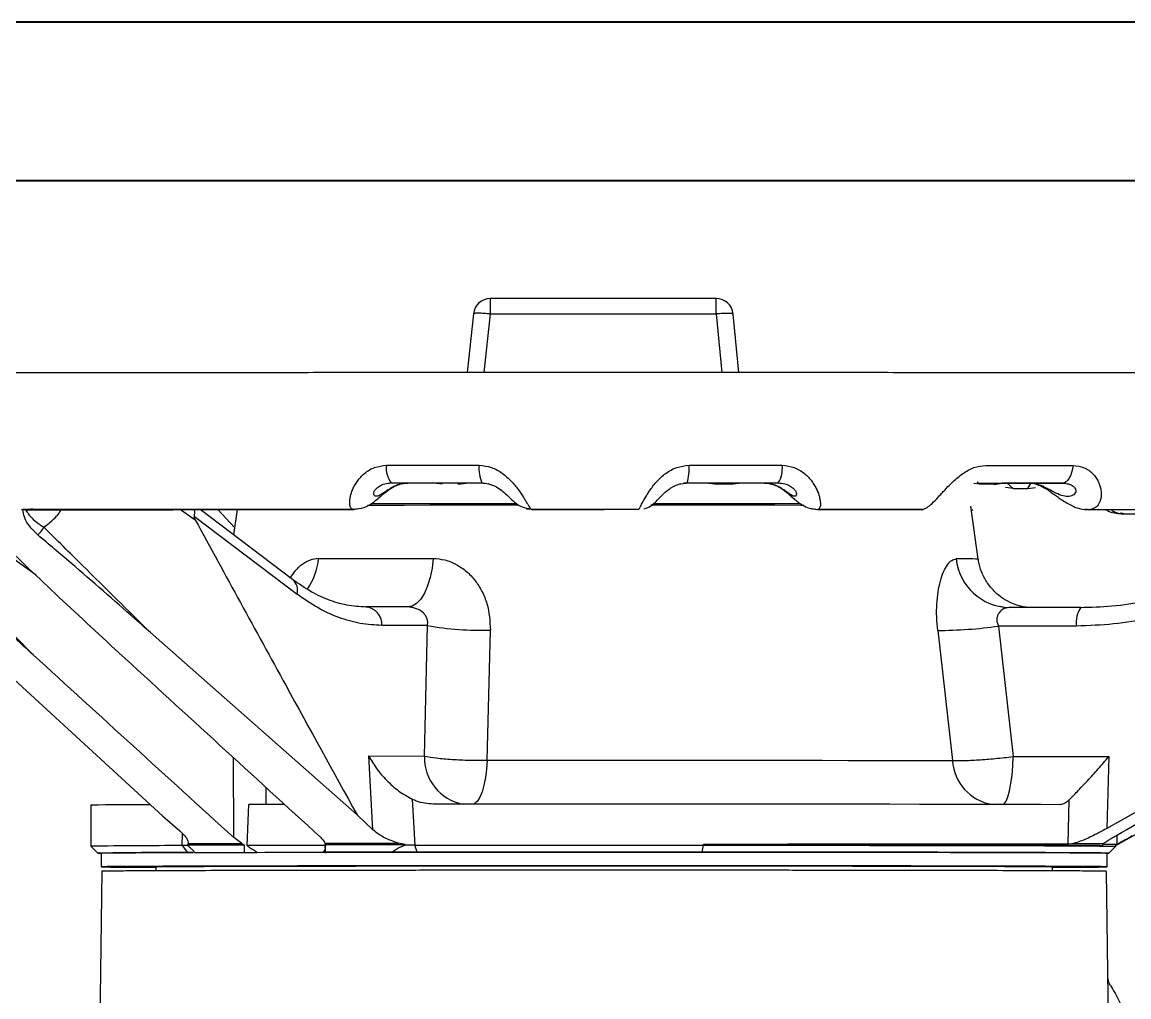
# Model space of a CAD drawing. Header units: millimetres. Extents: x 5659 to 7608, y 3628 to 5007.
# Drawn here: x 6954.4 to 7116.1, y 4864.2 to 5006.6 of the extents above; entities that cross this region are included whole.
import ezdxf

# ---------------------------------------------------------------- set-up
doc = ezdxf.new("R2010")
doc.units = ezdxf.units.MM
doc.layers.add('AM_BOR', color=7, linetype='Continuous', lineweight=50)
doc.layers.add('粗实线', color=7, linetype='Continuous', lineweight=40)

# ---------------------------------------------------------------- blocks, each defined once
blk = doc.blocks.new('rA3')
at = {"layer": '粗实线'}
for p, q in [((753.384, 421.26), (333.384, 421.26)), ((748.384, 416.26), (358.384, 416.26))]:
    blk.add_line(p, q, dxfattribs=at)

msp = doc.modelspace()

# ---------------------------------------------------------------- linework, layer by layer
at = {"color": 7, "linetype": 'Continuous', "lineweight": 25}
for p, q in [((7022.822, 4963.956), (7022.822, 4966.212)), ((7055.797, 4966.212), (7022.822, 4966.212)), ((7055.797, 4963.956), (7055.797, 4966.212)), ((7020.335, 4963.97), (7019.443, 4955.394)), ((7021.931, 4955.394), (7022.822, 4963.956)), ((7022.822, 4963.956), (7055.797, 4963.956)), ((7055.797, 4963.956), (7056.619, 4955.394)), ((7059.107, 4955.393), (7058.285, 4963.951)), ((7008.327, 4939.267), (7021.573, 4939.271)), ((7008.327, 4939.267), (7010.706, 4939.243)), ((7015.771, 4939.089), (7014.532, 4939.24)), ((7018.044, 4939.09), (7019.284, 4939.241)), ((7050.624, 4939.154), (7051.4, 4939.25)), ((7051.576, 4939.272), (7051.037, 4939.248)), ((7051.4, 4939.25), (7051.576, 4939.272)), ((7051.576, 4939.272), (7064.883, 4939.268)), ((7055.586, 4939.091), (7054.341, 4939.242)), ((7057.87, 4939.09), (7055.586, 4939.091)), ((7057.87, 4939.09), (7059.114, 4939.241)), ((7064.883, 4939.268), (7062.886, 4939.245)), ((7094.301, 4939.071), (7093.444, 4939.183)), ((7094.301, 4939.071), (7093.953, 4939.369)), ((7093.999, 4939.253), (7106.46, 4939.242)), ((7096.441, 4939.069), (7094.301, 4939.071)), ((7096.441, 4939.069), (7097.602, 4939.219)), ((7098.327, 4939.219), (7099.207, 4938.472)), ((7101.324, 4938.474), (7101.797, 4939.205)), ((7106.46, 4939.242), (7101.673, 4939.22)), ((7099.207, 4938.472), (7098.08, 4938.616)), ((7099.207, 4938.472), (7101.324, 4938.474)), ((7101.324, 4938.474), (7102.446, 4938.62)), ((6955.387, 4935.454), (6955.905, 4935.559)), ((7002.656, 4935.42), (7003.336, 4935.474)), ((7002.692, 4935.407), (7003.336, 4935.474)), ((7002.765, 4935.429), (7002.692, 4935.407)), ((7028.095, 4935.481), (7028.465, 4935.451)), ((7028.813, 4935.411), (7028.095, 4935.481)), ((7028.406, 4935.539), (7028.55, 4935.496)), ((7070, 4935.476), (7070.739, 4935.411)), ((7070.258, 4935.453), (7070.648, 4935.39)), ((7070.704, 4935.399), (7070.658, 4935.418)), ((7094.108, 4928.144), (7093.018, 4935.902)), ((7109.787, 4935.447), (7110.509, 4935.377)), ((7110.414, 4935.367), (7109.787, 4935.447)), ((6956.009, 4914.174), (6935.617, 4934.735)), ((6956.428, 4925.795), (6943.042, 4935.328)), ((6954.477, 4935.374), (6954.873, 4935.349)), ((6977.56, 4935.37), (6979.697, 4933.886)), ((6979.559, 4934.356), (6994.57, 4923.026)), ((6993.914, 4925.171), (6980.399, 4935.372)), ((6985.427, 4932.749), (6983.008, 4935.375)), ((6985.796, 4935.377), (6985.278, 4931.69)), ((7085.895, 4935.39), (7086.102, 4935.411)), ((7093.111, 4935.24), (7093.324, 4935.376)), ((7110.414, 4935.367), (7110.246, 4935.403)), ((7110.75, 4935.366), (7110.414, 4935.367)), ((7115.422, 4934.759), (7114.829, 4934.834)), ((7114.829, 4934.834), (7115.183, 4934.834)), ((7115.219, 4934.798), (7114.829, 4934.834)), ((7010.713, 4921.153), (7004.599, 4921.172)), ((7011.317, 4921.135), (7011.311, 4921.101)), ((7011.339, 4921.27), (7011.323, 4921.171)), ((7098.194, 4921.029), (7097.257, 4921.199)), ((7098.583, 4921.079), (7098.202, 4920.98)), ((7109.09, 4921.084), (7098.578, 4921.079)), ((7013.611, 4918.439), (7006.966, 4918.46)), ((7013.174, 4899.366), (7013.611, 4918.439)), ((7022.34, 4898.769), (7022.819, 4917.783)), ((7088.175, 4917.728), (7090.332, 4898.711)), ((7108.472, 4918.374), (7097.043, 4918.369)), ((7097.043, 4918.369), (7099.184, 4899.293)), ((6946.401, 4916.836), (6974.98, 4890.578)), ((7003.333, 4890.792), (6973.152, 4917.411)), ((7114.554, 4886.491), (7155.585, 4909.824)), ((6985.324, 4887.461), (6985.293, 4899.122)), ((7005.041, 4899.391), (7013.174, 4899.366)), ((7005.662, 4888.603), (7005.041, 4899.391)), ((7099.184, 4899.293), (7113.174, 4899.299)), ((7113.174, 4899.299), (7112.898, 4888.788)), ((6990.069, 4892.31), (6990.06, 4894.762)), ((6964.444, 4892.193), (6964.444, 4886.193)), ((6987.26, 4886.308), (6987.498, 4892.308)), ((7011.4, 4893.052), (7011.763, 4886.342)), ((7107.238, 4886.494), (7107.399, 4892.971)), ((6974.98, 4890.578), (6977.423, 4888.469)), ((7005.662, 4888.603), (7003.333, 4890.792)), ((7117.216, 4891.242), (7112.898, 4888.788)), ((6977.761, 4886.284), (6977.819, 4888.026)), ((6986.5, 4886.609), (6985.324, 4887.461)), ((7114.343, 4887.814), (7114.347, 4886.441)), ((6964.444, 4886.193), (6965.444, 4885.193)), ((6977.761, 4886.284), (6978.584, 4885.283)), ((6978.541, 4886.391), (6978.539, 4886.311)), ((6978.653, 4886.59), (6978.541, 4886.391)), ((6979.602, 4885.29), (6979.64, 4885.291)), ((6986.5, 4886.609), (6986.863, 4886.412)), ((6986.863, 4886.412), (6986.826, 4885.308)), ((6998.644, 4886.629), (6998.7, 4886.431)), ((6998.744, 4885.328), (6998.7, 4886.431)), ((6998.76, 4885.176), (6998.754, 4885.315)), ((7010.346, 4886.444), (7009.415, 4886.641)), ((7010.351, 4886.359), (7010.346, 4886.444)), ((7011.763, 4886.342), (7010.351, 4886.359)), ((7012.133, 4885.34), (7011.763, 4886.342)), ((7053.766, 4885.348), (7053.962, 4886.35)), ((7053.962, 4886.35), (7053.962, 4886.453)), ((7107.796, 4886.559), (7107.238, 4886.494)), ((7112.277, 4886.531), (7112.19, 4886.472)), ((7113.194, 4885.192), (7114.194, 4886.192)), ((7114.195, 4886.295), (7114.554, 4886.491)), ((7114.195, 4886.192), (7114.195, 4886.295)), ((7114.459, 4886.5), (7114.347, 4886.441)), ((6965.944, 4885.193), (6965.944, 4883.193)), ((6978.584, 4885.283), (6979.439, 4885.287)), ((7112.944, 4883.192), (7112.944, 4885.192)), ((6966.044, 4882.534), (6965.522, 4842.698)), ((6973.944, 4883.205), (6973.944, 4882.604)), ((7104.944, 4882.604), (7104.944, 4883.204)), ((7113.215, 4854.168), (7112.844, 4882.533))]:
    msp.add_line(p, q, dxfattribs=at)
at = {"color": 7, "linetype": 'Continuous', "lineweight": 25, "flags": 128}
for points in [[(7007.626, 4941.851), (7009.309, 4941.851), (7010.996, 4941.852), (7012.685, 4941.853), (7014.378, 4941.853), (7016.072, 4941.854), (7017.769, 4941.854), (7019.469, 4941.855), (7021.17, 4941.855)], [(7051.849, 4941.856), (7053.557, 4941.856), (7055.262, 4941.855), (7056.966, 4941.855), (7058.668, 4941.855), (7060.369, 4941.854), (7062.067, 4941.854), (7063.763, 4941.853), (7065.456, 4941.853)], [(7095.228, 4941.837), (7096.842, 4941.835), (7098.45, 4941.834), (7100.053, 4941.833), (7101.649, 4941.831), (7103.239, 4941.83), (7104.822, 4941.829), (7106.399, 4941.827), (7107.969, 4941.826)], [(7107.969, 4941.826), (7107.866, 4941.28), (7107.73, 4940.778), (7107.566, 4940.332), (7107.376, 4939.953), (7107.166, 4939.648), (7106.94, 4939.425), (7106.702, 4939.289), (7106.46, 4939.242)], [(7019.284, 4939.241), (7018.689, 4939.241), (7018.094, 4939.241), (7017.5, 4939.241), (7016.906, 4939.241), (7016.312, 4939.24), (7015.718, 4939.24), (7015.125, 4939.24), (7014.532, 4939.24)], [(7059.114, 4939.241), (7058.518, 4939.241), (7057.922, 4939.242), (7057.326, 4939.242), (7056.729, 4939.242), (7056.133, 4939.242), (7055.536, 4939.242), (7054.938, 4939.242), (7054.341, 4939.242)], [(7026.995, 4936.013), (7026.176, 4936.013), (7021.989, 4936.01), (7017.919, 4936.007), (7013.992, 4936.003), (7010.234, 4935.998), (7006.671, 4935.993), (7004.842, 4935.989)], [(7068.604, 4935.998), (7068.162, 4935.998), (7064.38, 4936.003), (7060.432, 4936.007), (7056.344, 4936.01), (7052.144, 4936.013), (7047.86, 4936.015), (7046.261, 4936.015)], [(6997.709, 4928.22), (6999.496, 4928.224), (7001.38, 4928.228), (7003.356, 4928.232), (7005.419, 4928.236), (7007.564, 4928.239), (7009.787, 4928.243), (7012.081, 4928.246), (7014.442, 4928.248)], [(7014.442, 4928.248), (7014.289, 4926.812), (7014.021, 4925.458), (7013.647, 4924.231), (7013.179, 4923.169), (7012.632, 4922.307), (7012.024, 4921.671), (7011.373, 4921.283), (7010.701, 4921.154)], [(7022.34, 4898.769), (7022.252, 4897.465), (7022.097, 4896.236), (7021.881, 4895.122), (7021.611, 4894.158), (7021.295, 4893.375), (7020.944, 4892.798), (7020.568, 4892.445), (7020.342, 4892.348)], [(7022.34, 4898.769), (7026.827, 4898.771), (7031.392, 4898.773), (7036.007, 4898.774), (7040.643, 4898.774), (7045.273, 4898.774), (7049.865, 4898.772), (7054.393, 4898.77), (7058.828, 4898.767), (7063.143, 4898.764), (7067.31, 4898.759), (7071.304, 4898.754), (7075.1, 4898.748), (7078.674, 4898.742), (7082.004, 4898.735), (7085.07, 4898.728), (7087.851, 4898.72), (7090.332, 4898.711)], [(7097.728, 4892.293), (7097.881, 4892.393), (7098.172, 4892.785), (7098.442, 4893.425), (7098.681, 4894.29), (7098.882, 4895.35), (7099.035, 4896.566), (7099.138, 4897.896), (7099.184, 4899.293)], [(6992.642, 4892.318), (6991.406, 4892.316), (6990.076, 4892.313), (6988.773, 4892.311), (6987.498, 4892.308)], [(7105.944, 4892.266), (7103.298, 4892.276), (7100.325, 4892.286), (7097.042, 4892.295), (7093.464, 4892.303), (7089.611, 4892.311), (7085.501, 4892.319), (7081.156, 4892.325), (7076.598, 4892.332), (7071.85, 4892.337), (7066.937, 4892.341), (7061.884, 4892.345), (7056.716, 4892.348), (7051.459, 4892.351), (7046.142, 4892.352), (7040.79, 4892.353), (7035.431, 4892.353), (7030.093, 4892.352), (7024.802, 4892.35), (7019.586, 4892.347), (7014.472, 4892.344)], [(6978.541, 4886.391), (6979.492, 4886.394), (6980.469, 4886.397), (6981.473, 4886.399), (6982.501, 4886.402), (6983.555, 4886.404), (6984.634, 4886.407), (6985.736, 4886.409), (6986.863, 4886.412)], [(6978.653, 4886.59), (6979.555, 4886.592), (6980.481, 4886.595), (6981.43, 4886.597), (6982.401, 4886.599), (6983.394, 4886.602), (6984.408, 4886.604), (6985.444, 4886.606), (6986.5, 4886.609)], [(6979.64, 4885.291), (6980.474, 4885.293), (6981.327, 4885.295), (6982.199, 4885.298), (6983.089, 4885.3), (6983.997, 4885.302), (6984.922, 4885.304), (6985.865, 4885.306), (6986.826, 4885.308)], [(6998.708, 4886.327), (6997.183, 4886.325), (6995.683, 4886.323), (6994.209, 4886.321), (6992.762, 4886.318), (6991.343, 4886.316), (6989.952, 4886.313), (6988.591, 4886.311), (6987.26, 4886.308)], [(6988.712, 4885.308), (6989.848, 4885.31), (6991.006, 4885.312), (6992.185, 4885.314), (6993.384, 4885.317), (6994.604, 4885.319), (6995.843, 4885.321), (6997.101, 4885.322), (6998.377, 4885.324)], [(7112.944, 4885.192), (7112.933, 4885.195), (7112.67, 4885.206), (7112.059, 4885.216), (7111.101, 4885.227), (7109.802, 4885.238), (7108.168, 4885.248), (7106.206, 4885.258), (7103.926, 4885.268), (7101.338, 4885.277), (7098.456, 4885.286), (7095.293, 4885.294), (7091.863, 4885.302), (7088.184, 4885.31), (7084.272, 4885.317), (7080.147, 4885.323), (7075.827, 4885.329), (7071.335, 4885.334), (7066.69, 4885.338), (7061.915, 4885.342), (7057.034, 4885.345), (7052.068, 4885.347), (7047.043, 4885.349), (7041.981, 4885.349), (7036.907, 4885.349), (7031.845, 4885.349), (7026.82, 4885.347), (7021.854, 4885.345), (7016.973, 4885.342), (7012.198, 4885.339), (7007.554, 4885.334), (7003.061, 4885.329), (6998.742, 4885.324), (6998.49, 4885.323)], [(6998.644, 4886.629), (6999.938, 4886.631), (7001.249, 4886.632), (7002.574, 4886.634), (7003.915, 4886.636), (7005.27, 4886.637), (7006.639, 4886.638), (7008.021, 4886.64), (7009.415, 4886.641)], [(6998.7, 4886.431), (7000.095, 4886.433), (7001.509, 4886.435), (7002.941, 4886.437), (7004.39, 4886.438), (7005.856, 4886.44), (7007.338, 4886.441), (7008.835, 4886.443), (7010.346, 4886.444)], [(6998.744, 4885.328), (6999.91, 4885.33), (7001.089, 4885.331), (7002.281, 4885.333), (7003.486, 4885.334), (7004.702, 4885.335), (7005.93, 4885.337), (7007.169, 4885.338), (7008.418, 4885.339)], [(7011.763, 4886.342), (7016.821, 4886.345), (7021.995, 4886.348), (7027.258, 4886.351), (7032.583, 4886.352), (7037.944, 4886.353), (7043.312, 4886.353), (7048.661, 4886.352), (7053.962, 4886.35)], [(7012.133, 4885.34), (7017.122, 4885.343), (7022.227, 4885.346), (7027.419, 4885.349), (7032.674, 4885.35), (7037.963, 4885.351), (7043.259, 4885.35), (7048.536, 4885.349), (7053.766, 4885.348)], [(7053.766, 4885.348), (7058.804, 4885.345), (7063.744, 4885.342), (7068.565, 4885.338), (7073.241, 4885.333), (7077.751, 4885.327), (7082.072, 4885.321), (7086.183, 4885.314), (7090.063, 4885.307), (7093.695, 4885.299), (7097.061, 4885.291), (7100.143, 4885.282), (7102.927, 4885.272), (7105.399, 4885.263), (7107.548, 4885.253), (7109.362, 4885.242), (7110.833, 4885.232), (7111.954, 4885.221), (7112.719, 4885.21), (7113.125, 4885.199), (7113.169, 4885.188), (7112.944, 4885.179)], [(7053.962, 4886.453), (7059.068, 4886.45), (7064.075, 4886.447), (7068.961, 4886.443), (7073.701, 4886.438), (7078.271, 4886.433), (7082.651, 4886.426), (7086.817, 4886.419), (7090.75, 4886.412), (7094.432, 4886.404), (7097.842, 4886.395), (7100.966, 4886.386), (7103.788, 4886.377), (7106.294, 4886.367), (7108.471, 4886.357), (7110.31, 4886.346), (7111.801, 4886.336), (7112.341, 4886.331)], [(7053.962, 4886.35), (7059.068, 4886.347), (7064.075, 4886.344), (7068.961, 4886.34), (7073.701, 4886.335), (7078.271, 4886.329), (7082.651, 4886.323), (7086.817, 4886.316), (7090.75, 4886.309), (7094.432, 4886.301), (7097.842, 4886.292), (7100.966, 4886.283), (7103.788, 4886.274), (7106.294, 4886.264), (7108.471, 4886.253), (7110.31, 4886.243), (7111.801, 4886.232), (7112.937, 4886.221), (7113.713, 4886.21), (7114.124, 4886.199), (7114.194, 4886.192)], [(6965.944, 4885.174), (6965.911, 4885.175), (6965.505, 4885.186), (6965.48, 4885.198), (6965.835, 4885.209), (6966.569, 4885.22), (6967.679, 4885.231), (6969.157, 4885.242), (6970.997, 4885.253), (6973.19, 4885.263), (6975.723, 4885.273), (6978.584, 4885.283)], [(7104.944, 4883.121), (7105.105, 4883.121), (7107.227, 4883.131), (7109.026, 4883.141), (7110.494, 4883.152), (7111.623, 4883.162), (7112.408, 4883.173), (7112.846, 4883.184), (7112.933, 4883.195), (7112.67, 4883.206), (7112.059, 4883.216), (7111.101, 4883.227), (7109.802, 4883.238), (7108.168, 4883.248), (7106.206, 4883.258), (7103.926, 4883.268), (7101.338, 4883.277), (7098.456, 4883.286), (7095.293, 4883.294), (7091.863, 4883.302), (7088.184, 4883.31), (7084.272, 4883.317), (7080.147, 4883.323), (7075.827, 4883.329), (7071.335, 4883.334), (7066.69, 4883.338), (7061.915, 4883.342), (7057.034, 4883.345), (7052.068, 4883.347), (7047.043, 4883.349), (7041.981, 4883.349), (7036.907, 4883.349), (7031.845, 4883.349), (7026.82, 4883.347), (7021.854, 4883.345), (7016.973, 4883.342), (7012.198, 4883.339), (7007.554, 4883.334), (7003.061, 4883.329), (6998.742, 4883.324), (6994.616, 4883.317), (6990.705, 4883.31), (6987.025, 4883.303), (6983.595, 4883.295), (6980.432, 4883.286), (6977.55, 4883.278), (6974.962, 4883.268), (6972.682, 4883.259), (6970.72, 4883.249), (6969.086, 4883.238), (6967.787, 4883.228), (6966.829, 4883.217), (6966.218, 4883.206), (6965.955, 4883.196), (6966.043, 4883.185), (6966.48, 4883.174), (6967.265, 4883.163), (6968.394, 4883.153), (6969.862, 4883.142), (6971.661, 4883.132), (6973.783, 4883.122), (6973.944, 4883.122)], [(6973.944, 4883.181), (6973.738, 4883.188), (6973.738, 4883.198), (6974.089, 4883.208), (6974.788, 4883.218), (6975.832, 4883.228), (6977.216, 4883.238), (6978.931, 4883.248), (6980.97, 4883.257), (6983.32, 4883.266), (6985.97, 4883.275), (6988.906, 4883.283), (6992.11, 4883.29), (6995.568, 4883.297), (6999.259, 4883.304), (7003.165, 4883.31), (7007.265, 4883.315), (7011.536, 4883.32), (7015.956, 4883.324), (7020.502, 4883.327), (7025.148, 4883.33), (7029.871, 4883.332), (7034.645, 4883.333), (7039.444, 4883.333), (7044.244, 4883.333), (7049.017, 4883.331), (7053.74, 4883.33), (7058.387, 4883.327), (7062.932, 4883.324), (7067.352, 4883.32), (7071.623, 4883.315), (7075.723, 4883.309), (7079.629, 4883.303), (7083.32, 4883.297), (7086.778, 4883.29), (7089.983, 4883.282), (7092.918, 4883.274), (7095.568, 4883.265), (7097.918, 4883.256), (7099.957, 4883.247), (7101.672, 4883.237), (7103.056, 4883.228), (7104.1, 4883.218), (7104.8, 4883.207), (7105.15, 4883.197), (7105.15, 4883.187), (7104.944, 4883.18)]]:
    msp.add_lwpolyline(points, dxfattribs=at)
at = {"color": 7, "linetype": 'Continuous', "lineweight": 25}
for centre, radius, start, end in [((7022.822, 4963.712), 2.5, 89.99963, 174.0622), ((7055.797, 4963.712), 2.5, 5.48335, 89.99975), ((7011.152, 4941.42), 3.552, 173.03617, 217.31461), ((7026.611, 4941.379), 5.461, 174.99942, 202.70803), ((7044.108, 4941.368), 7.756, 344.31989, 3.60709), ((7061.386, 4941.399), 4.095, 328.64341, 6.35188), ((6954.819, 4934.016), 2.995, 308.67298, 336.20635), ((6988.352, 4929.092), 9.398, 325.32743, 354.67802), ((7091.438, 4841.803), 86.382, 88.22863, 90.36633), ((7098.78, 4929.015), 7.939, 186.01237, 268.57478), ((6992.606, 4923.599), 2.046, 343.7516, 50.24879), ((7004.335, 4918.552), 2.633, 357.9869, 84.42865), ((7112.019, 4918.989), 3.6, 144.41671, 189.84152), ((7021.321, 4961.689), 43.932, 259.89257, 271.95432), ((7088.139, 4979.896), 62.168, 270.03279, 278.23411), ((7020.098, 4899.163), 6.927, 178.32202, 259.40651), ((7097.274, 4899.159), 6.956, 183.69146, 260.57483), ((6971.518, 4570.26), 322.01, 89.73693, 91.25872), ((6976.239, 4135.66), 750.625, 89.883813, 90.900378), ((7102.395, 3638.016), 1248.554, 89.54649, 89.75213), ((7114.487, 4886.29), 0.212, 71.75911, 97.754), ((6977.579, 4156.563), 728.723, 89.855991, 90.91481)]:
    msp.add_arc(centre, radius, start, end, dxfattribs=at)
for points in [[(7022.822, 4963.956), (7022.498, 4963.986), (7021.85, 4964.045), (7021.032, 4964.074), (7020.455, 4964.053), (7020.375, 4963.998), (7020.335, 4963.97)], [(7058.285, 4963.951), (7058.245, 4963.978), (7058.165, 4964.034), (7057.589, 4964.06), (7056.769, 4964.037), (7056.121, 4963.983), (7055.797, 4963.956)]]:
    msp.add_open_spline(points, degree=3, dxfattribs=at)
for points, knots in [([(7039.444, 4955.396), (7037.046, 4955.396), (7033.665, 4955.396), (7028.662, 4955.396), (7024.37, 4955.395), (7019.266, 4955.394), (7013.924, 4955.392), (7008.358, 4955.39), (7002.656, 4955.387), (6996.871, 4955.384), (6991.046, 4955.381), (6985.216, 4955.376), (6979.409, 4955.372), (6973.65, 4955.367), (6967.958, 4955.361), (6962.354, 4955.355), (6956.854, 4955.348), (6951.472, 4955.341), (6946.223, 4955.333), (6941.119, 4955.325), (6936.171, 4955.316), (6931.391, 4955.307), (6926.789, 4955.298), (6922.372, 4955.288), (6918.15, 4955.278), (6914.13, 4955.268), (6910.319, 4955.258), (6906.721, 4955.247), (6903.343, 4955.236), (6900.188, 4955.224), (6897.26, 4955.213), (6894.561, 4955.201), (6892.093, 4955.19), (6889.853, 4955.178), (6887.848, 4955.166), (6886.123, 4955.155), (6885.16, 4955.148), (6884.714, 4955.144)], [0, 0, 0, 0, 0.0344071, 0.0485109, 0.0718894, 0.0961605, 0.1221805, 0.149305, 0.1772714, 0.2058697, 0.2349502, 0.2644009, 0.2941371, 0.3240924, 0.3542143, 0.3844599, 0.4147936, 0.445185, 0.4756078, 0.5060385, 0.5364555, 0.5668389, 0.5971695, 0.6274283, 0.6575964, 0.6876542, 0.7175815, 0.7473561, 0.7769545, 0.8063502, 0.8355137, 0.8644114, 0.8930048, 0.921249, 0.9490912, 0.9764687, 1, 1, 1, 1]), ([(7200.918, 4935.115), (7200.973, 4935.121), (7201.114, 4935.136), (7201.496, 4935.193), (7202.064, 4935.306), (7202.785, 4935.499), (7203.698, 4935.826), (7204.823, 4936.373), (7206.081, 4937.221), (7207.309, 4938.383), (7208.36, 4939.798), (7209.153, 4941.393), (7209.653, 4943.108), (7209.841, 4944.884), (7209.712, 4946.666), (7209.27, 4948.397), (7208.528, 4950.023), (7207.511, 4951.491), (7206.251, 4952.754), (7204.886, 4953.707), (7203.627, 4954.314), (7202.63, 4954.655), (7201.872, 4954.842), (7201.291, 4954.946), (7200.847, 4955.002), (7200.479, 4955.035), (7200.065, 4955.061), (7199.675, 4955.074), (7199.086, 4955.088), (7198.301, 4955.101), (7197.368, 4955.113), (7196.182, 4955.126), (7194.798, 4955.138), (7193.135, 4955.151), (7191.201, 4955.164), (7188.998, 4955.177), (7186.532, 4955.189), (7183.806, 4955.202), (7180.826, 4955.215), (7177.597, 4955.227), (7174.125, 4955.239), (7170.417, 4955.251), (7166.478, 4955.262), (7162.317, 4955.273), (7157.94, 4955.284), (7153.356, 4955.294), (7148.572, 4955.304), (7143.599, 4955.314), (7138.444, 4955.323), (7133.117, 4955.331), (7127.629, 4955.339), (7121.99, 4955.347), (7116.211, 4955.354), (7110.304, 4955.361), (7104.28, 4955.367), (7098.155, 4955.372), (7091.943, 4955.377), (7085.663, 4955.382), (7079.338, 4955.385), (7073.005, 4955.389), (7066.729, 4955.391), (7060.678, 4955.393), (7055.233, 4955.395), (7050.456, 4955.395), (7045.327, 4955.396), (7041.692, 4955.396), (7039.444, 4955.396)], [0, 0, 0, 0, 0.0017465, 0.0044658, 0.0070078, 0.0098268, 0.0132699, 0.01777, 0.0233681, 0.0295284, 0.0358372, 0.0421771, 0.0485239, 0.0548725, 0.0612218, 0.0675716, 0.0739223, 0.080274, 0.0866264, 0.0929737, 0.0980915, 0.1017275, 0.1047111, 0.1075398, 0.110673, 0.1150505, 0.1222946, 0.1411051, 0.1636746, 0.1818588, 0.204115, 0.2240384, 0.2453355, 0.2673737, 0.2899055, 0.3127692, 0.3358643, 0.359126, 0.3825109, 0.405989, 0.4295389, 0.4531449, 0.4767954, 0.5004811, 0.5241948, 0.5479305, 0.5716831, 0.5954484, 0.619222, 0.6430003, 0.666779, 0.690554, 0.7143201, 0.7380713, 0.7617997, 0.7854945, 0.8091398, 0.8327115, 0.8561692, 0.8794397, 0.9023738, 0.9246109, 0.9449865, 0.9610624, 0.975932, 1, 1, 1, 1]), ([(7002.656, 4935.42), (7002.55, 4935.504), (7002.344, 4935.667), (7002.226, 4936.326), (7002.294, 4937.084), (7002.486, 4937.798), (7002.698, 4938.358), (7002.988, 4938.942), (7003.501, 4939.748), (7004.382, 4940.712), (7005.84, 4941.649), (7007.031, 4941.783), (7007.626, 4941.851)], [0, 0, 0, 0, 0.1282409, 0.2497124, 0.3801337, 0.4411768, 0.4997209, 0.5635671, 0.6246009, 0.7496437, 0.8749995, 1, 1, 1, 1]), ([(7021.17, 4941.855), (7021.78, 4941.788), (7023.002, 4941.655), (7024.34, 4940.872), (7025.256, 4940.141), (7025.862, 4939.55), (7026.402, 4938.939), (7027.01, 4938.157), (7027.505, 4937.416), (7027.904, 4936.771), (7028.24, 4936.209), (7028.57, 4935.662), (7028.718, 4935.504), (7028.794, 4935.424)], [0, 0, 0, 0, 0.1245194, 0.2495841, 0.3108218, 0.3749069, 0.4359753, 0.4998788, 0.6193777, 0.6832429, 0.7501183, 0.8717113, 1, 1, 1, 1]), ([(7044.505, 4935.422), (7044.559, 4935.501), (7044.664, 4935.654), (7044.997, 4936.305), (7045.403, 4937.06), (7045.838, 4937.775), (7046.213, 4938.336), (7046.651, 4938.923), (7047.343, 4939.734), (7048.4, 4940.706), (7050.004, 4941.652), (7051.235, 4941.788), (7051.849, 4941.856)], [0, 0, 0, 0, 0.1281513, 0.2496843, 0.3801441, 0.4411883, 0.4997197, 0.5635694, 0.6245897, 0.7496425, 0.8750065, 1, 1, 1, 1]), ([(7065.456, 4941.853), (7066.06, 4941.787), (7066.962, 4941.69), (7068.007, 4941.162), (7068.7, 4940.68), (7069.303, 4940.117), (7069.799, 4939.523), (7070.207, 4938.907), (7070.618, 4938.122), (7070.878, 4937.379), (7071.01, 4936.734), (7071.06, 4936.175), (7071.003, 4935.635), (7070.829, 4935.487), (7070.739, 4935.411)], [0, 0, 0, 0, 0.1244726, 0.1859089, 0.2498878, 0.3111053, 0.3751889, 0.4362181, 0.5000981, 0.6195311, 0.6833816, 0.7502528, 0.8718565, 1, 1, 1, 1]), ([(7085.963, 4935.401), (7086.176, 4935.475), (7086.589, 4935.619), (7087.359, 4936.261), (7088.084, 4937.014), (7088.737, 4937.729), (7089.254, 4938.292), (7089.813, 4938.881), (7090.64, 4939.697), (7091.805, 4940.676), (7093.449, 4941.631), (7094.635, 4941.768), (7095.228, 4941.837)], [0, 0, 0, 0, 0.1280635, 0.2496605, 0.3801541, 0.4411983, 0.4997165, 0.5635714, 0.6245804, 0.7496419, 0.8750131, 1, 1, 1, 1]), ([(7107.969, 4941.826), (7108.524, 4941.759), (7109.354, 4941.66), (7110.261, 4941.127), (7110.837, 4940.64), (7111.307, 4940.072), (7111.657, 4939.473), (7111.902, 4938.854), (7112.084, 4938.065), (7112.086, 4937.32), (7111.937, 4936.677), (7111.692, 4936.12), (7111.247, 4935.586), (7110.759, 4935.448), (7110.509, 4935.377)], [0, 0, 0, 0, 0.12447781, 0.18589566, 0.24987596, 0.31109782, 0.37520407, 0.4362225, 0.50010716, 0.61952435, 0.68338488, 0.75027631, 0.87194143, 1, 1, 1, 1]), ([(7003.176, 4935.474), (7003.705, 4935.555), (7004.845, 4935.73), (7005.942, 4936.597), (7006.855, 4937.394), (7007.633, 4938.067), (7008.483, 4938.626), (7009.204, 4938.972), (7009.974, 4939.205), (7010.48, 4939.23), (7010.741, 4939.243)], [0, 0, 0, 0, 0.1857217, 0.4006953, 0.525066, 0.6801172, 0.7583564, 0.8357456, 0.9152422, 1, 1, 1, 1]), ([(7010.706, 4939.243), (7010.38, 4939.22), (7009.728, 4939.172), (7008.798, 4938.819), (7008.025, 4938.377), (7007.257, 4937.843), (7006.637, 4937.42), (7006.132, 4937.269), (7005.806, 4937.431), (7005.753, 4937.86), (7006.058, 4938.393), (7006.572, 4938.836), (7007.363, 4939.195), (7008.006, 4939.243), (7008.327, 4939.267)], [0, 0, 0, 0, 0.0625989, 0.1249043, 0.1872263, 0.2496807, 0.3746119, 0.4998044, 0.6249986, 0.7497987, 0.8151711, 0.8749227, 0.9374287, 1, 1, 1, 1]), ([(7014.532, 4939.24), (7013.842, 4939.24), (7012.461, 4939.241), (7011.291, 4939.242), (7010.706, 4939.243)], [0, 0, 0, 0, 0.500015, 1, 1, 1, 1]), ([(7021.78, 4939.245), (7021.553, 4939.245), (7020.87, 4939.243), (7019.92, 4939.242), (7019.284, 4939.241)], [0, 0, 0, 0, 0.33151063, 1, 1, 1, 1]), ([(7021.573, 4939.271), (7021.908, 4939.258), (7022.335, 4939.242), (7022.709, 4939.093), (7022.79, 4939.061)], [0, 0, 0, 0, 0.78531963, 1, 1, 1, 1]), ([(7022.474, 4939.168), (7022.75, 4939.086), (7023.314, 4938.918), (7024.127, 4938.444), (7024.89, 4937.843), (7025.904, 4936.897), (7026.954, 4935.836), (7027.974, 4935.628), (7028.406, 4935.539)], [0, 0, 0, 0, 0.099024, 0.2022508, 0.3197532, 0.4562471, 0.7696172, 1, 1, 1, 1]), ([(7045.308, 4935.514), (7045.445, 4935.55), (7046.178, 4935.744), (7046.82, 4936.367), (7047.71, 4937.293), (7048.399, 4937.971), (7049.054, 4938.462), (7049.564, 4938.765), (7050.1, 4939.009), (7050.463, 4939.111), (7050.646, 4939.162)], [0, 0, 0, 0, 0.0714083, 0.3809344, 0.5556887, 0.7203323, 0.7949508, 0.8649836, 0.932048, 1, 1, 1, 1]), ([(7054.341, 4939.242), (7053.705, 4939.243), (7052.433, 4939.244), (7051.502, 4939.247), (7051.037, 4939.248)], [0, 0, 0, 0, 0.5000497, 1, 1, 1, 1]), ([(7062.886, 4939.245), (7062.314, 4939.244), (7061.171, 4939.242), (7059.8, 4939.242), (7059.114, 4939.241)], [0, 0, 0, 0, 0.4999263, 1, 1, 1, 1]), ([(7062.841, 4939.245), (7063.128, 4939.23), (7063.677, 4939.201), (7064.495, 4938.938), (7065.217, 4938.567), (7065.978, 4938.038), (7066.577, 4937.507), (7067.313, 4936.82), (7068.255, 4936.088), (7069.3, 4935.567), (7069.882, 4935.502), (7070.12, 4935.476)], [0, 0, 0, 0, 0.093408, 0.1791879, 0.26097, 0.3408111, 0.4814037, 0.5675837, 0.7643431, 0.9034002, 1, 1, 1, 1]), ([(7064.883, 4939.268), (7065.206, 4939.245), (7065.854, 4939.197), (7066.662, 4938.837), (7067.201, 4938.394), (7067.546, 4937.862), (7067.549, 4937.433), (7067.291, 4937.271), (7066.852, 4937.422), (7066.284, 4937.845), (7065.549, 4938.378), (7064.792, 4938.82), (7063.867, 4939.174), (7063.213, 4939.221), (7062.886, 4939.245)], [0, 0, 0, 0, 0.0625764, 0.1252848, 0.1848998, 0.2501233, 0.3749307, 0.5001323, 0.6253324, 0.7502715, 0.8127295, 0.8750555, 0.937394, 1, 1, 1, 1]), ([(7101.673, 4939.22), (7101.016, 4939.22), (7099.702, 4939.219), (7098.302, 4939.219), (7097.602, 4939.219)], [0, 0, 0, 0, 0.4999268, 1, 1, 1, 1]), ([(7106.46, 4939.242), (7106.756, 4939.218), (7107.35, 4939.17), (7108.009, 4938.81), (7108.345, 4938.367), (7108.377, 4937.834), (7107.961, 4937.406), (7107.208, 4937.244), (7106.289, 4937.395), (7105.35, 4937.818), (7104.393, 4938.352), (7103.539, 4938.795), (7102.6, 4939.149), (7101.983, 4939.197), (7101.673, 4939.22)], [0, 0, 0, 0, 0.0625764, 0.1252848, 0.1848997, 0.2501233, 0.3749307, 0.5001323, 0.6253324, 0.7502715, 0.8127295, 0.8750555, 0.937394, 1, 1, 1, 1]), ([(7102.392, 4939.129), (7102.624, 4939.061), (7103.088, 4938.926), (7103.846, 4938.527), (7104.754, 4937.938), (7105.589, 4937.314), (7106.66, 4936.552), (7107.771, 4935.907), (7109.095, 4935.444), (7109.869, 4935.39), (7110.286, 4935.361)], [0, 0, 0, 0, 0.0868567, 0.1736311, 0.259945, 0.4143185, 0.5098834, 0.7141667, 0.8464297, 1, 1, 1, 1]), ([(6954.319, 4935.387), (6957.186, 4935.39), (6962.933, 4935.396), (6971.353, 4935.403), (6979.378, 4935.409), (6986.982, 4935.413), (6994.737, 4935.417), (7000.016, 4935.419), (7002.656, 4935.42)], [0, 0, 0, 0, 0.1905194, 0.3817787, 0.5355474, 0.689316, 0.844658, 1, 1, 1, 1]), ([(7005.367, 4936.262), (7005.99, 4936.263), (7008.311, 4936.268), (7012.914, 4936.274), (7019.074, 4936.28), (7023.734, 4936.284), (7026.339, 4936.285), (7026.694, 4936.285)], [0, 0, 0, 0, 0.1039033, 0.3876622, 0.671421, 0.9551799, 1, 1, 1, 1]), ([(7028.794, 4935.424), (7031.408, 4935.424), (7036.642, 4935.423), (7041.882, 4935.422), (7044.505, 4935.422)], [0, 0, 0, 0, 0.4994046, 1, 1, 1, 1]), ([(7046.617, 4936.287), (7048.694, 4936.287), (7053.032, 4936.285), (7059.347, 4936.28), (7064.487, 4936.275), (7067.238, 4936.271), (7068.109, 4936.27)], [0, 0, 0, 0, 0.2717648, 0.5675031, 0.8632413, 1, 1, 1, 1]), ([(7002.692, 4935.407), (6999.456, 4935.406), (6992.972, 4935.403), (6984.09, 4935.398), (6975.991, 4935.393), (6968.651, 4935.388), (6961.449, 4935.381), (6956.801, 4935.376), (6954.477, 4935.374)], [0, 0, 0, 0, 0.191069, 0.3828813, 0.5363817, 0.689882, 0.844941, 1, 1, 1, 1]), ([(6956.69, 4931.677), (6956.161, 4932.201), (6955.256, 4933.098), (6954.666, 4934.338), (6954.541, 4935.026), (6954.477, 4935.374)], [0, 0, 0, 0, 0.4102096, 0.7017854, 1, 1, 1, 1]), ([(6954.874, 4935.348), (6955.164, 4934.935), (6955.603, 4934.31), (6956.441, 4933.584), (6956.961, 4933.202), (6957.249, 4933.007), (6957.411, 4932.9), (6957.498, 4932.846), (6957.543, 4932.818), (6957.555, 4932.811), (6957.558, 4932.808), (6957.559, 4932.808), (6957.559, 4932.807), (6957.559, 4932.807)], [0, 0, 0, 0, 0.4919756, 0.7448976, 0.8717536, 0.9356326, 0.967738, 0.991593, 0.9977244, 0.9993421, 0.9997898, 0.9999241, 1, 1, 1, 1]), ([(6955.097, 4935.345), (6956.031, 4935.347), (6958.843, 4935.35), (6963.688, 4935.356), (6969.607, 4935.363), (6975.647, 4935.368), (6981.786, 4935.374), (6988.007, 4935.379), (6994.298, 4935.383), (6999.249, 4935.386), (7002.118, 4935.387), (7002.853, 4935.387)], [0, 0, 0, 0, 0.0636959, 0.1918521, 0.3199247, 0.4478685, 0.5756211, 0.7030914, 0.8301371, 0.9565192, 1, 1, 1, 1]), ([(6957.559, 4932.807), (6957.823, 4932.992), (6958.317, 4933.339), (6959.056, 4934.047), (6959.673, 4934.649), (6959.986, 4935.19), (6960.079, 4935.352)], [0, 0, 0, 0, 0.2867312, 0.5373202, 0.861976, 1, 1, 1, 1]), ([(6979.697, 4933.886), (6979.673, 4933.932), (6979.624, 4934.026), (6979.574, 4934.156), (6979.554, 4934.263), (6979.553, 4934.32), (6979.558, 4934.348), (6979.559, 4934.356)], [0, 0, 0, 0, 0.33257121, 0.68796459, 0.83138137, 0.94978396, 1, 1, 1, 1]), ([(6979.559, 4934.356), (6979.609, 4934.684), (6979.663, 4935.044), (6979.582, 4935.345), (6979.575, 4935.372)], [0, 0, 0, 0, 0.911396, 1, 1, 1, 1]), ([(6979.697, 4933.886), (6984.096, 4925.824), (6991.952, 4911.426), (6999.856, 4897.097), (7003.333, 4890.792)], [0, 0, 0, 0, 0.5600002, 1, 1, 1, 1]), ([(7044.493, 4935.409), (7041.881, 4935.41), (7036.652, 4935.411), (7031.428, 4935.411), (7028.813, 4935.411)], [0, 0, 0, 0, 0.499406, 1, 1, 1, 1]), ([(7028.839, 4935.396), (7029.017, 4935.396), (7030.617, 4935.396), (7034.153, 4935.396), (7037.511, 4935.396), (7039.444, 4935.396)], [0, 0, 0, 0, 0.0506143, 0.4536054, 1, 1, 1, 1]), ([(7070.606, 4935.39), (7072.459, 4935.389), (7076.263, 4935.387), (7081.324, 4935.384), (7084.505, 4935.382), (7085.779, 4935.381)], [0, 0, 0, 0, 0.3629631, 0.7448966, 1, 1, 1, 1]), ([(7085.895, 4935.39), (7083.389, 4935.392), (7078.372, 4935.395), (7073.262, 4935.398), (7070.704, 4935.399)], [0, 0, 0, 0, 0.4994071, 1, 1, 1, 1]), ([(7070.739, 4935.411), (7073.297, 4935.41), (7078.418, 4935.407), (7083.446, 4935.403), (7085.963, 4935.401)], [0, 0, 0, 0, 0.4994057, 1, 1, 1, 1]), ([(7110.509, 4935.377), (7112.837, 4935.374), (7117.498, 4935.369), (7121.973, 4935.362), (7124.214, 4935.359)], [0, 0, 0, 0, 0.4994067, 1, 1, 1, 1]), ([(7124.088, 4935.349), (7121.859, 4935.352), (7117.616, 4935.358), (7113.197, 4935.363), (7111.1, 4935.366)], [0, 0, 0, 0, 0.5254004, 1, 1, 1, 1]), ([(7112.765, 4935.358), (7112.924, 4935.273), (7113.711, 4934.855), (7114.573, 4934.797), (7115.261, 4934.751)], [0, 0, 0, 0, 0.2028461, 1, 1, 1, 1]), ([(7113.552, 4935.357), (7113.74, 4935.228), (7114.354, 4934.807), (7114.862, 4934.802), (7115.215, 4934.798)], [0, 0, 0, 0, 0.3060772, 1, 1, 1, 1]), ([(7115.213, 4934.751), (7115.646, 4934.751), (7117.955, 4934.754), (7121.822, 4934.759), (7125.183, 4934.763), (7126.76, 4934.765)], [0, 0, 0, 0, 0.1090203, 0.5818722, 1, 1, 1, 1]), ([(6956.009, 4914.174), (6955.261, 4914.855), (6951.521, 4918.261), (6944.442, 4924.649), (6937.823, 4930.36), (6934.366, 4933.341)], [0, 0, 0, 0, 0.1067041, 0.5335339, 1, 1, 1, 1]), ([(6948.591, 4933.381), (6949.275, 4932.699), (6952.698, 4929.289), (6959.322, 4922.979), (6965.407, 4917.359), (6968.542, 4914.464)], [0, 0, 0, 0, 0.1080865, 0.5404726, 1, 1, 1, 1]), ([(6973.152, 4917.411), (6969.838, 4920.681), (6964.639, 4925.811), (6959.443, 4930.946), (6957.559, 4932.807)], [0, 0, 0, 0, 0.6374709, 1, 1, 1, 1]), ([(6973.152, 4917.411), (6972.389, 4918.088), (6968.572, 4921.469), (6963.135, 4926.228), (6958.315, 4930.303), (6956.69, 4931.677)], [0, 0, 0, 0, 0.14213623, 0.71070448, 1, 1, 1, 1]), ([(6997.709, 4928.22), (6997.289, 4928.176), (6996.44, 4928.087), (6995.544, 4927.555), (6994.974, 4927.105), (6994.641, 4926.805), (6994.126, 4926.285), (6993.763, 4925.733), (6993.527, 4925.374)], [0, 0, 0, 0, 0.2689949, 0.5444827, 0.6080958, 0.6798197, 0.7914169, 1, 1, 1, 1]), ([(7014.442, 4928.248), (7015.021, 4928.205), (7016.194, 4928.119), (7017.856, 4927.416), (7019.369, 4926.385), (7020.638, 4925.03), (7021.638, 4923.428), (7022.615, 4921.057), (7022.738, 4919.091), (7022.819, 4917.783)], [0, 0, 0, 0, 0.12352326, 0.25015071, 0.37478047, 0.50021232, 0.62352336, 0.74971254, 1, 1, 1, 1]), ([(7088.175, 4917.728), (7088.116, 4918.385), (7087.998, 4919.695), (7088.031, 4921.599), (7088.208, 4923.378), (7088.542, 4924.976), (7089.005, 4926.329), (7089.581, 4927.356), (7090.217, 4928.056), (7090.665, 4928.141), (7090.886, 4928.184)], [0, 0, 0, 0, 0.1262135, 0.2512855, 0.3774369, 0.5006266, 0.6257769, 0.7501083, 0.876543, 1, 1, 1, 1]), ([(7101.434, 4921.08), (7101.379, 4921.086), (7101.252, 4921.098), (7100.906, 4921.147), (7100.394, 4921.246), (7099.652, 4921.448), (7098.633, 4921.85), (7097.442, 4922.546), (7096.265, 4923.566), (7095.265, 4924.838), (7094.555, 4926.29), (7094.177, 4927.42), (7094.137, 4928.053), (7094.131, 4928.148)], [0, 0, 0, 0, 0.029082, 0.0680689, 0.1120949, 0.1798403, 0.2758785, 0.404412, 0.5453155, 0.6882167, 0.8313933, 0.974618, 1, 1, 1, 1]), ([(7005.013, 4921.127), (7004.071, 4921.168), (7002.196, 4921.248), (6999.39, 4922.043), (6996.614, 4923.286), (6994.816, 4924.541), (6993.914, 4925.171)], [0, 0, 0, 0, 0.2510101, 0.5002071, 0.7492979, 1, 1, 1, 1]), ([(7128.862, 4925.328), (7127.129, 4924.613), (7123.766, 4923.227), (7118.641, 4921.935), (7113.735, 4921.17), (7110.535, 4921.082), (7108.981, 4921.039)], [0, 0, 0, 0, 0.2733047, 0.5299772, 0.7718071, 1, 1, 1, 1]), ([(7006.966, 4918.46), (7005.912, 4918.519), (7003.812, 4918.636), (7000.667, 4919.548), (6997.566, 4920.939), (6995.568, 4922.331), (6994.57, 4923.026)], [0, 0, 0, 0, 0.2514799, 0.5012785, 0.7507527, 1, 1, 1, 1]), ([(7129.472, 4922.912), (7127.804, 4922.219), (7124.466, 4920.832), (7119.23, 4919.448), (7113.885, 4918.543), (7110.28, 4918.43), (7108.472, 4918.374)], [0, 0, 0, 0, 0.2492462, 0.4987214, 0.7485201, 1, 1, 1, 1]), ([(7013.611, 4918.439), (7013.639, 4918.618), (7013.691, 4918.965), (7013.574, 4919.499), (7013.312, 4919.98), (7012.789, 4920.534), (7011.902, 4921.037), (7011.105, 4921.114), (7010.701, 4921.154)], [0, 0, 0, 0, 0.1251651, 0.2440023, 0.362149, 0.4834229, 0.7377951, 1, 1, 1, 1]), ([(7098.202, 4920.98), (7098.07, 4920.957), (7097.686, 4920.887), (7097.218, 4920.46), (7096.913, 4919.911), (7096.804, 4919.43), (7096.834, 4918.896), (7096.972, 4918.548), (7097.043, 4918.369)], [0, 0, 0, 0, 0.1521978, 0.4444541, 0.5839191, 0.7193022, 0.8553903, 1, 1, 1, 1]), ([(7114.204, 4887.734), (7122.898, 4892.715), (7140.286, 4902.678), (7157.663, 4912.659), (7166.352, 4917.65)], [0, 0, 0, 0, 0.4999998, 1, 1, 1, 1]), ([(6968.542, 4914.464), (6973.446, 4909.969), (6983.254, 4900.98), (6993.068, 4892.009), (6997.975, 4887.523)], [0, 0, 0, 0, 0.49999989, 1, 1, 1, 1]), ([(6985.324, 4887.461), (6980.437, 4891.909), (6970.663, 4900.806), (6960.894, 4909.718), (6956.009, 4914.174)], [0, 0, 0, 0, 0.4999999, 1, 1, 1, 1]), ([(7005.041, 4899.391), (7005.395, 4898.781), (7006.102, 4897.564), (7007.594, 4895.835), (7009.37, 4894.217), (7010.724, 4893.441), (7011.4, 4893.052)], [0, 0, 0, 0, 0.2505535, 0.5002592, 0.7500542, 1, 1, 1, 1]), ([(7013.174, 4899.366), (7013.729, 4899.269), (7014.841, 4899.077), (7017.181, 4898.875), (7019.773, 4898.754), (7021.483, 4898.764), (7022.34, 4898.769)], [0, 0, 0, 0, 0.248705, 0.4981896, 0.7483774, 1, 1, 1, 1]), ([(7090.332, 4898.711), (7090.836, 4898.705), (7091.844, 4898.693), (7094.085, 4898.809), (7096.612, 4899.006), (7098.327, 4899.197), (7099.184, 4899.293)], [0, 0, 0, 0, 0.250367, 0.5005248, 0.7501034, 1, 1, 1, 1]), ([(7107.399, 4892.971), (7107.77, 4893.358), (7108.513, 4894.133), (7110.057, 4895.748), (7111.634, 4897.475), (7112.66, 4898.69), (7113.174, 4899.299)], [0, 0, 0, 0, 0.2499495, 0.4997482, 0.7494576, 1, 1, 1, 1]), ([(7014.472, 4892.344), (7013.639, 4892.417), (7012.573, 4892.511), (7011.611, 4892.955), (7011.4, 4893.052)], [0, 0, 0, 0, 0.7808049, 1, 1, 1, 1]), ([(7107.399, 4892.971), (7107.038, 4892.675), (7106.577, 4892.295), (7106.058, 4892.271), (7105.944, 4892.266)], [0, 0, 0, 0, 0.7807887, 1, 1, 1, 1]), ([(7009.415, 4886.641), (7008.828, 4886.834), (7007.655, 4887.219), (7006.424, 4887.949), (7005.868, 4888.426), (7005.662, 4888.603)], [0, 0, 0, 0, 0.3869803, 0.7723493, 1, 1, 1, 1]), ([(7112.898, 4888.788), (7112.144, 4888.38), (7110.749, 4887.626), (7108.924, 4886.855), (7108.119, 4886.644), (7107.796, 4886.559)], [0, 0, 0, 0, 0.413014, 0.7645313, 1, 1, 1, 1]), ([(6977.423, 4888.469), (6977.853, 4888.051), (6978.609, 4887.319), (6978.64, 4886.809), (6978.653, 4886.59)], [0, 0, 0, 0, 0.5693211, 1, 1, 1, 1]), ([(6997.975, 4887.523), (6998.214, 4887.273), (6998.504, 4886.968), (6998.622, 4886.68), (6998.644, 4886.629)], [0, 0, 0, 0, 0.8219025, 1, 1, 1, 1]), ([(7112.277, 4886.531), (7112.672, 4886.795), (7113.257, 4887.185), (7113.972, 4887.599), (7114.204, 4887.734)], [0, 0, 0, 0, 0.675436, 1, 1, 1, 1]), ([(7116.59, 4887.7), (7116.094, 4887.417), (7115.357, 4886.998), (7114.68, 4886.623), (7114.459, 4886.5)], [0, 0, 0, 0, 0.6730898, 1, 1, 1, 1]), ([(6978.539, 4886.311), (6978.399, 4886.305), (6978.211, 4886.296), (6977.853, 4886.286), (6977.761, 4886.284)], [0, 0, 0, 0, 0.744992, 1, 1, 1, 1]), ([(6978.539, 4886.311), (6978.671, 4886.213), (6978.927, 4886.022), (6979.292, 4885.671), (6979.524, 4885.418), (6979.64, 4885.291)], [0, 0, 0, 0, 0.3473237, 0.6730226, 1, 1, 1, 1]), ([(6986.826, 4885.308), (6987.19, 4885.308), (6987.817, 4885.308), (6988.448, 4885.308), (6988.712, 4885.308)], [0, 0, 0, 0, 0.5811568, 1, 1, 1, 1]), ([(6988.712, 4885.308), (6988.327, 4885.536), (6987.817, 4885.839), (6987.37, 4886.216), (6987.26, 4886.308)], [0, 0, 0, 0, 0.7555152, 1, 1, 1, 1]), ([(6998.708, 4886.327), (6998.681, 4886.045), (6998.646, 4885.671), (6998.43, 4885.392), (6998.377, 4885.324)], [0, 0, 0, 0, 0.75582362, 1, 1, 1, 1]), ([(6998.377, 4885.324), (6998.522, 4885.325), (6998.76, 4885.326), (6998.749, 4885.328), (6998.744, 4885.328)], [0, 0, 0, 0, 0.6049865, 1, 1, 1, 1]), ([(7008.418, 4885.339), (7008.606, 4885.467), (7009.003, 4885.737), (7009.643, 4886.096), (7010.114, 4886.271), (7010.351, 4886.359)], [0, 0, 0, 0, 0.3105432, 0.6533134, 1, 1, 1, 1]), ([(7008.418, 4885.339), (7008.745, 4885.339), (7009.398, 4885.339), (7010.669, 4885.339), (7011.561, 4885.339), (7012.133, 4885.34)], [0, 0, 0, 0, 0.26453, 0.5290574, 1, 1, 1, 1]), ([(7107.238, 4886.494), (7106.304, 4886.496), (7104.435, 4886.5), (7101.027, 4886.504), (7097.179, 4886.507), (7092.904, 4886.507), (7088.293, 4886.505), (7083.343, 4886.502), (7078.029, 4886.496), (7071.438, 4886.487), (7063.458, 4886.473), (7057.145, 4886.46), (7053.962, 4886.453)], [0, 0, 0, 0, 0.0890148, 0.1780296, 0.2696304, 0.3612313, 0.4502461, 0.5392609, 0.6308618, 0.7224627, 0.8600618, 1, 1, 1, 1]), ([(7114.347, 4886.441), (7114.164, 4886.447), (7113.797, 4886.458), (7112.726, 4886.468), (7112.19, 4886.472)], [0, 0, 0, 0, 0.4998371, 1, 1, 1, 1]), ([(7039.444, 4882.691), (7036.241, 4882.69), (7029.836, 4882.69), (7020.392, 4882.686), (7011.275, 4882.679), (7002.639, 4882.67), (6994.633, 4882.659), (6987.394, 4882.645), (6981.045, 4882.63), (6975.697, 4882.613), (6971.433, 4882.594), (6968.357, 4882.575), (6966.408, 4882.555), (6966.165, 4882.541), (6966.044, 4882.534)], [0, 0, 0, 0, 0.0833348, 0.1666696, 0.2500044, 0.3333393, 0.4166741, 0.5000089, 0.5833437, 0.6666785, 0.7500133, 0.8333482, 0.916683, 1, 1, 1, 1]), ([(7112.844, 4882.533), (7112.723, 4882.54), (7112.48, 4882.554), (7110.531, 4882.574), (7107.455, 4882.594), (7103.191, 4882.612), (7097.843, 4882.629), (7091.494, 4882.645), (7084.255, 4882.658), (7076.249, 4882.67), (7067.613, 4882.679), (7058.496, 4882.686), (7049.052, 4882.69), (7042.647, 4882.69), (7039.444, 4882.691)], [0, 0, 0, 0, 0.083317, 0.1666518, 0.2499867, 0.3333215, 0.4166563, 0.4999911, 0.5833259, 0.6666607, 0.7499956, 0.8333304, 0.9166652, 1, 1, 1, 1]), ([(7113.436, 4865.842), (7113.326, 4866.019), (7113.106, 4866.375), (7113.067, 4866.792), (7113.047, 4867.002)], [0, 0, 0, 0, 0.4971187, 1, 1, 1, 1]), ([(7113.436, 4865.842), (7114.038, 4864.849), (7115.242, 4862.862), (7115.744, 4859.388), (7115.45, 4856.393), (7114.592, 4854.822), (7114.288, 4854.266)], [0, 0, 0, 0, 0.2818923, 0.5637846, 0.8456768, 1, 1, 1, 1])]:
    msp.add_open_spline(points, degree=3, knots=knots, dxfattribs=at)

# ---------------------------------------------------------------- block references
at = {"layer": 'AM_BOR', "xscale": 4.640625, "yscale": 4.640625, "zscale": 4.640625}
msp.add_blockref('rA3', (4112.204, 3051.684), dxfattribs=at)

doc.saveas('drawing.dxf')
